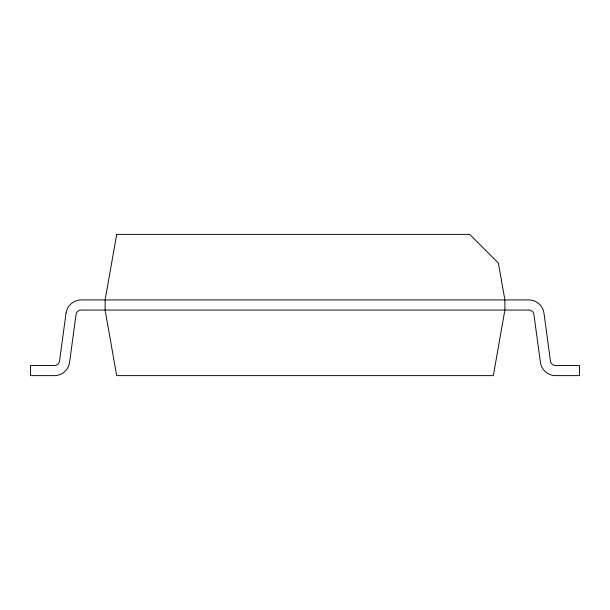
<?xml version="1.0" encoding="UTF-8"?>
<svg xmlns="http://www.w3.org/2000/svg" width="610" height="610" viewBox="0 0 610 610"><rect width="100%" height="100%" fill="white"/><g stroke="black" fill="none" stroke-linecap="round" stroke-linejoin="round"><path stroke-width="0.91" d="M66.032 313.098L59.551 361.112C59.239 363.552 56.997 365.52 54.534 365.497L30.5 365.497L30.5 375.623L54.534 375.623C61.892 375.676 68.701 369.812 69.548 362.462L76.067 314.447C76.38 312.007 78.629 310.048 81.092 310.063L528.908 310.063C531.363 310.048 533.636 312 533.918 314.447L540.414 362.462C541.345 369.797 548.077 375.684 555.466 375.623L579.5 375.623L579.5 365.497L555.466 365.497C553.011 365.512 550.746 363.56 550.464 361.112L543.967 313.098C543.037 305.762 536.297 299.876 528.908 299.937L81.092 299.937C73.726 299.884 66.917 305.747 66.078 313.098M116.678 234.377L105.118 299.937L105.118 310.063L116.678 375.623L493.322 375.623L504.882 310.063L504.882 299.937L498.378 263.055L469.7 234.377L116.678 234.377"/></g></svg>
